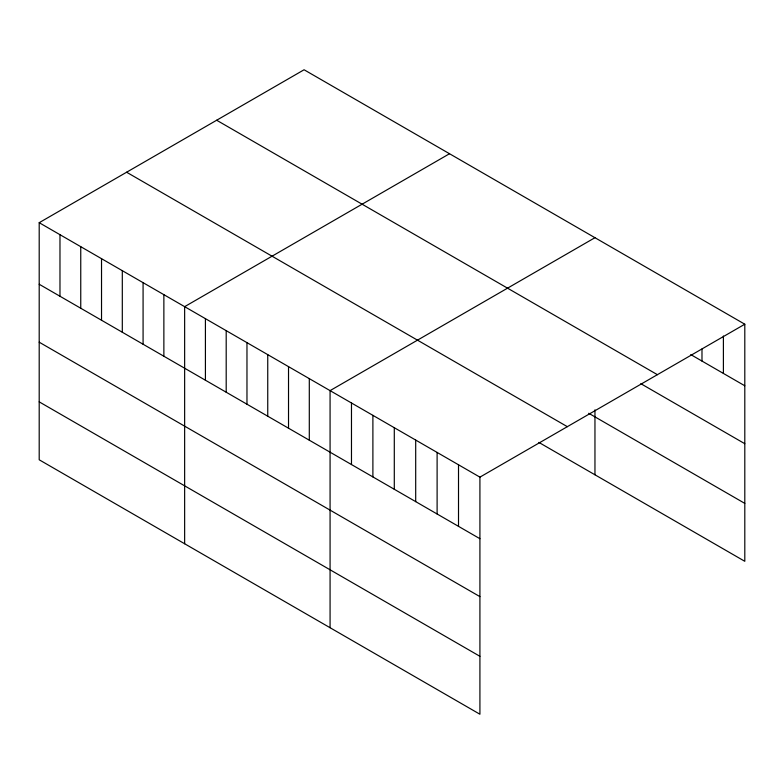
<?xml version="1.0" encoding="UTF-8"?>
<svg xmlns="http://www.w3.org/2000/svg" width="784" height="784" viewBox="0 0 784 784"><rect width="100%" height="100%" fill="white"/><g stroke="black" fill="none" stroke-linecap="round" stroke-linejoin="round"><path stroke-width="1.18" d="M39.2 222.695L479.916 477.142L479.916 714.234L39.2 459.787L39.2 222.695L304.084 69.766L744.8 324.213L744.8 561.305L538.853 442.401M449.516 153.733L184.642 306.662L184.642 543.753M594.958 237.699L330.074 390.628L330.074 627.719M479.916 477.142L744.8 324.213M690.773 354.593L744.8 385.777M216.668 120.236L657.394 374.683M640.822 383.68L744.8 443.705M588.725 413.276L744.8 503.387M126.606 172.225L567.332 426.672M39.2 284.259L479.916 538.706M39.2 342.187L479.916 596.634M39.2 401.859L479.916 656.306M723.397 336.003L723.397 373.419M701.984 348.988L701.984 361.061M594.958 409.846L594.958 474.79M458.513 464.785L458.513 526.348M437.109 452.427L437.109 513.99M415.696 440.069L415.696 501.633M394.293 427.711L394.293 489.275M372.89 415.344L372.89 476.917M351.477 402.986L351.477 464.559M309.298 378.633L309.298 440.196M288.522 366.638L288.522 428.201M267.746 354.642L267.746 416.206M246.97 342.647L246.97 404.211M226.194 330.652L226.194 392.216M205.418 318.657L205.418 380.22M163.866 294.666L163.866 356.23M143.08 282.671L143.08 344.235M122.304 270.676L122.304 332.24M101.528 258.681L101.528 320.244M80.752 246.686L80.752 308.249M59.976 234.69L59.976 296.254"/></g></svg>
